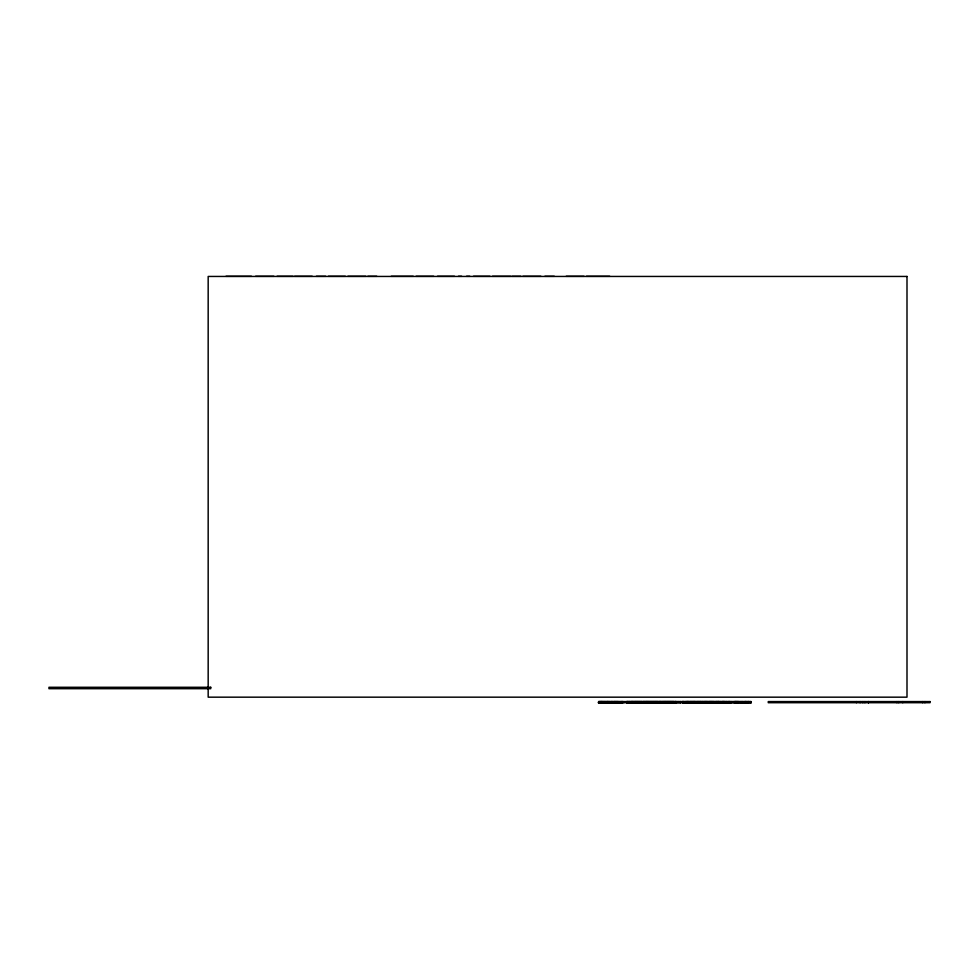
<?xml version="1.0" encoding="UTF-8"?>
<svg xmlns="http://www.w3.org/2000/svg" width="979" height="979" viewBox="0 0 979 979"><rect width="100%" height="100%" fill="white"/><g stroke="black" fill="none" stroke-linecap="round" stroke-linejoin="round"><path stroke-width="1.47" d="M225.99 276.298L251.456 276.298M255.605 276.298L273.924 276.298M277.033 276.298L293.1 276.298M294.544 276.298L312.24 276.298M316.327 276.298L325.75 276.298M328.308 276.298L345.367 276.298M347.851 276.298L365.901 276.298M367.798 276.298L376.805 276.298M391.221 276.298L413.285 276.298M416.014 276.298L433.709 276.298M437.454 276.298L454.513 276.298M458.392 276.298L461.647 276.298M466.542 276.298L469.847 276.298M473.444 276.298L490.026 276.298M492.388 276.298L510.708 276.298M511.919 276.298L520.926 276.298M522.859 276.298L540.91 276.298M544.875 276.298L554.298 276.298M566.18 276.298L584.084 276.298M586.384 276.298L609.721 276.298M751.089 701.576L598.573 701.576L598.585 702.702M598.242 702.702L751.346 702.702M924.984 701.576L924.922 702.702M922.646 701.576L922.646 702.702M902.76 701.576L902.76 702.702M898.759 701.576L898.759 702.702M896.935 701.576L896.935 702.702M868.434 701.576L868.508 702.702M868.312 701.576L868.361 702.702M864.922 701.576L864.91 702.702M862.842 701.576L862.842 702.702M860.174 701.576L860.1 702.702M856.392 701.576L856.392 702.702M751.028 702.702L750.917 701.576L750.869 702.702M750.489 701.576L750.489 702.702M749.828 701.576L749.828 702.702M749.119 701.576L749.119 702.702M748.69 701.576L748.751 702.702M748.543 702.702L748.543 701.576L748.262 702.702M748.152 701.576L748.152 702.702M747.821 701.576L747.809 702.702M747.185 701.576L747.087 702.702M747.001 702.702L746.83 701.576L746.72 702.702M745.802 701.576L745.802 702.702M745.717 701.576L745.717 702.702M745.386 701.576L745.386 702.702M745.056 701.576L745.056 702.702M744.958 701.576L744.958 702.702M743.71 701.576L743.587 702.702M742.988 701.576L742.988 702.702M742.571 701.576L742.571 702.702M742.033 701.576L742.033 702.702M741.825 701.576L741.874 702.702M741.311 701.576L741.262 702.702M740.662 701.576L740.65 702.702M740.467 701.576L740.467 702.702M739.634 701.576L739.634 702.702M739.133 701.576L739.133 702.702M738.619 701.576L738.619 702.702M738.325 701.576L738.325 702.702M738.105 701.576L738.105 702.702M737.897 701.576L737.897 702.702M737.591 701.576L737.591 702.702M737.358 701.576L737.358 702.702M737.052 701.576L737.052 702.702M736.844 701.576L736.844 702.702M736.746 701.576L736.746 702.702M736.465 701.576L736.6 702.702M736.147 701.576L736.147 702.702M735.914 701.576L735.914 702.702M735.718 701.576L735.718 702.702M735.4 701.576L735.535 702.702M735.29 701.576L735.29 702.702M735.168 701.576L735.021 702.702M734.862 701.576L734.862 702.702M734.47 701.576L734.47 702.702M734.189 701.576L734.189 702.702M733.357 701.576L733.357 702.702M732.231 701.576L732.194 702.702M731.374 701.576L731.399 702.702M730.872 701.576L730.872 702.702M730.542 701.576L730.542 702.702M729.759 701.576L729.759 702.702M729.502 701.576L729.502 702.702M729.428 701.576L729.331 702.702M729.184 701.576L729.184 702.702M728.865 701.576L728.865 702.702M728.523 701.576L728.523 702.702M728.303 701.576L728.303 702.702M728.046 701.576L727.997 702.702M727.25 701.576L727.25 702.702M727.042 701.576L727.042 702.702M726.467 701.576L726.467 702.702M726.32 701.576L726.32 702.702M726.21 701.576L726.21 702.702M725.5 701.576L725.415 702.702M725.39 701.576L725.255 702.702M724.803 701.576L724.864 702.702M724.607 701.576L724.766 702.702M724.436 701.576L724.558 702.702M724.117 701.576L724.142 702.702M723.885 701.576L723.787 702.702M723.714 701.576L723.652 702.702M723.493 701.576L723.395 702.702L723.359 701.576M723.053 701.576L722.967 702.702M722.857 701.576L722.845 702.702M722.637 701.576L722.637 702.702M722.429 701.576L722.429 702.702M722.318 701.576L722.318 702.702M721.254 701.576L721.254 702.702M720.997 701.576L720.923 702.702M720.458 701.576L720.458 702.702M720.238 701.576L720.238 702.702M719.932 701.576L719.932 702.702M719.602 701.576L719.602 702.702M719.308 701.576L719.308 702.702M718.965 701.576L718.965 702.702M718.672 701.576L718.672 702.702M718.476 701.576L718.5 702.702M718.402 701.576L718.268 702.702M718.194 701.576L718.109 702.702L718.011 701.576M717.791 701.576L717.791 702.702M717.558 701.576L717.558 702.702M717.387 702.702L717.313 701.576L717.228 702.702M716.983 701.576L716.946 702.702M716.738 701.576L716.738 702.702M716.493 701.576L716.567 702.702M716.285 701.576L716.298 702.702M716.212 701.576L716.114 702.702M715.808 701.576L715.808 702.702M715.416 701.576L715.416 702.702M715.355 701.576L715.319 702.702M714.535 701.576L714.413 702.702M714.315 701.576L714.193 702.702L714.046 701.576M713.752 701.576L713.752 702.702M713.52 701.576L713.52 702.702M713.287 701.576L713.214 702.702M712.993 701.576L713.006 702.702L712.883 701.576M712.688 701.576L712.602 702.702M712.394 701.576L712.418 702.702M712.198 701.576L712.21 702.702M711.929 701.576L711.929 702.702M711.672 701.576L711.672 702.702M711.415 701.576L711.354 702.702L711.292 701.576M711.072 701.576L711.023 702.702M710.889 701.576L710.864 702.702M710.644 701.576L710.583 702.702M710.448 701.576L710.375 702.702M710.118 701.576L710.313 702.702M709.959 701.576L710.105 702.702M709.714 701.576L709.812 702.702M709.518 701.576L709.616 702.702M709.334 701.576L709.383 702.702M709.126 701.576L709.139 702.702M708.869 701.576L708.82 702.702M708.502 701.576L708.637 702.702M708.221 701.576L708.258 702.702M707.854 701.576L707.793 702.702M707.646 701.576L707.523 702.702L707.279 701.576M707.193 701.576L707.193 702.702M706.752 701.576L706.74 702.702M706.569 701.576L706.495 702.702M706.434 701.576L706.263 702.702M706.055 701.576L706.165 702.702M705.981 701.576L705.981 702.702M705.749 701.576L705.749 702.702M705.565 701.576L705.602 702.702M705.21 701.576L705.382 702.702M705.076 701.576L705.064 702.702M704.892 701.576L704.807 702.702M704.709 701.576L704.696 702.702M704.085 701.576L704.109 702.702M703.754 701.576L703.779 702.702M703.387 701.576L703.546 702.702M703.167 701.576L703.167 702.702M702.824 701.576L702.898 702.702M702.751 701.576L702.751 702.702M702.518 701.576L702.518 702.702M702.31 701.576L702.31 702.702M701.821 701.576L701.821 702.702M701.735 701.576L701.735 702.702M701.148 701.576L701.148 702.702M701.086 701.576L701.062 702.702M700.878 701.576L700.878 702.702M700.683 701.576L700.634 702.702M700.499 701.576L700.499 702.702M700.132 701.576L700.144 702.702M699.961 701.576L699.961 702.702M699.765 701.576L699.85 702.702M699.532 701.576L699.532 702.702M699.336 701.576L699.349 702.702M698.81 701.576L698.761 702.702M698.651 701.576L698.651 702.702M698.382 701.576L698.468 702.702M698.186 701.576L698.186 702.702M698.039 701.576L698.039 702.702M697.611 701.576L697.586 702.702M697.366 701.576L697.391 702.702M697.158 701.576L697.158 702.702M696.913 701.576L696.852 702.702M696.84 701.576L696.84 702.702M695.579 701.576L695.616 702.702M695.323 701.576L695.323 702.702M695.066 701.576L695.066 702.702M694.845 701.576L694.845 702.702M694.637 701.576L694.613 702.702M694.503 701.576L694.539 702.702M694.209 701.576L694.258 702.702M694.172 702.702L694.074 701.576L693.989 702.702M693.707 701.576L693.707 702.702M693.573 701.576L693.573 702.702M693.279 701.576L693.279 702.702M693.059 701.576L693.059 702.702M692.924 701.576L692.924 702.702M692.691 701.576L692.642 702.702M692.459 701.576L692.459 702.702M692.006 701.576L692.006 702.702M691.896 701.576L691.896 702.702M691.725 701.576L691.725 702.702M691.48 701.576L691.48 702.702M691.186 701.576L691.174 702.702M690.599 701.576L690.574 702.702L690.354 701.576M690.183 701.576L690.195 702.702M689.962 701.576L690.024 702.702M689.73 701.576L689.718 702.702M689.179 701.576L689.155 702.702M689.02 701.576L688.947 702.702M688.886 701.576L688.702 702.702M688.531 701.576L688.531 702.702M688.261 701.576L688.261 702.702M687.919 701.576L687.968 702.702M687.784 701.576L687.784 702.702M687.662 701.576L687.662 702.702M687.344 701.576L687.331 702.702M687.074 701.576L687.172 702.702M687.05 701.576L687.001 702.702M686.793 701.576L686.842 702.702M686.303 701.576L686.267 702.702M686.206 701.576L686.132 702.702M685.985 701.576L685.936 702.702M685.435 701.576L685.459 702.702M685.006 701.576L685.006 702.702M684.713 701.576L684.713 702.702M683.905 702.702L683.844 701.576L683.697 702.702M683.403 701.576L683.403 702.702M683.207 701.576L683.342 702.702M683.061 701.576L683.061 702.702M682.877 701.576L682.877 702.702M682.669 702.702L682.583 701.576L682.485 702.702M682.375 701.576L682.375 702.702M680.564 701.576L680.564 702.702M680.197 701.576L680.197 702.702M679.353 701.576L679.353 702.702M678.202 701.576L678.153 702.702L678.055 701.576M677.762 701.576L677.762 702.702M676.354 701.576L676.354 702.702M676.085 701.576L676.085 702.702M675.999 701.576L675.926 702.702M675.779 701.576L675.779 702.702M675.522 701.576L675.522 702.702M675.314 701.576L675.314 702.702M675.143 701.576L675.045 702.702M674.886 701.576L674.886 702.702M674.47 701.576L674.507 702.702M673.956 701.576L673.956 702.702M673.687 701.576L673.687 702.702M673.601 701.576L673.528 702.702M673.332 701.576L673.283 702.702M673.099 701.576L672.989 702.702M672.94 701.576L672.965 702.702M672.769 701.576L672.659 702.702L672.573 701.576M672.316 701.576L672.316 702.702M672.096 701.576L672.096 702.702M671.924 701.576L671.79 702.702M671.716 701.576L671.68 702.702M671.472 701.576L671.447 702.702L671.178 701.576M671.019 701.576L670.994 702.702M670.896 701.576L670.835 702.702M670.554 701.576L670.652 702.702M670.493 701.576L670.407 702.702M670.236 701.576L670.15 702.702M669.991 701.576L670.064 702.702M669.844 701.576L669.917 702.702M669.612 701.576L669.673 702.702M669.318 701.576L669.403 702.702M669.208 701.576L669.293 702.702M669.098 701.576L668.987 702.702M668.853 701.576L668.828 702.702M668.559 701.576L668.645 702.702M668.376 701.576L668.302 702.702M668.204 701.576L668.094 702.702M668.008 701.576L668.094 702.702M667.727 701.576L667.715 702.702M667.556 701.576L667.605 702.702M667.445 701.576L667.409 702.702M667.213 701.576L667.091 702.702L666.919 701.576M666.797 701.576L666.797 702.702M666.626 701.576L666.479 702.702M666.393 701.576L666.381 702.702M666.161 701.576L666.246 702.702M665.977 701.576L665.879 702.702M665.708 701.576L665.659 702.702M665.561 701.576L665.5 702.702M665.365 701.576L665.267 702.702M665.133 701.576L665.182 702.702M664.974 701.576L664.839 702.702L664.79 701.576M664.447 701.576L664.606 702.702M664.3 701.576L664.264 702.702L664.19 701.576M663.946 701.576L663.872 702.702M663.701 701.576L663.652 702.702L663.432 701.576M663.199 701.576L663.272 702.702M663.003 701.576L663.028 702.702L662.869 701.576M662.722 701.576L662.722 702.702M662.563 702.702L662.404 701.576L662.367 702.702M662.037 701.576L662.159 702.702M661.926 701.576L661.963 702.702M661.682 702.702L661.584 701.576L661.535 702.702M661.266 701.576L661.204 702.702L661.106 701.576M660.911 701.576L660.764 702.702M660.641 701.576L660.641 702.702M660.409 701.576L660.433 702.702M660.262 701.576L660.274 702.702M660.017 701.576L660.103 702.702M659.932 701.576L659.846 702.702M659.577 701.576L659.552 702.702M659.491 701.576L659.43 702.702M659.197 701.576L659.197 702.702M659.014 701.576L659.014 702.702M658.806 701.576L658.83 702.702M658.28 702.702L658.121 701.576L657.9 702.702M657.717 701.576L657.729 702.702M657.496 701.576L657.509 702.702M657.35 701.576L657.35 702.702M657.203 701.576L657.178 702.702M656.933 701.576L656.885 702.702L656.872 701.576M656.481 701.576L656.664 702.702M656.334 701.576L656.456 702.702M656.15 701.576L656.15 702.702M655.906 701.576L655.991 702.702M655.82 701.576L655.783 702.702M655.514 701.576L655.624 702.702M655.392 701.576L655.257 702.702M655.122 701.576L655.122 702.702M655.012 701.576L654.963 702.702M654.706 701.576L654.792 702.702M654.584 701.576L654.547 702.702M654.315 701.576L654.364 702.702M654.021 701.576L654.119 702.702M653.886 701.576L653.862 702.702M653.629 701.576L653.654 702.702L653.47 701.576M653.311 701.576L653.287 702.702M653.042 702.702L653.066 701.576L652.907 702.702M652.773 701.576L652.65 702.702M652.552 701.576L652.43 702.702L652.32 701.576M652.1 701.576L652.185 702.702M651.953 701.576L651.879 702.702M651.708 701.576L651.72 702.702M651.39 701.576L651.451 702.702M651.182 701.576L651.292 702.702M650.986 701.576L651.145 702.702M650.913 701.576L650.864 702.702M650.582 701.576L650.594 702.702M650.411 701.576L650.362 702.702M650.215 701.576L650.35 702.702M650.068 702.702L649.958 701.576L649.823 702.702M649.566 701.576L649.628 702.702M649.42 701.576L649.42 702.702L649.163 701.576M649.028 701.576L648.93 702.702M648.918 701.576L648.783 702.702M648.71 701.576L648.624 702.702M648.318 701.576L648.416 702.702M648.184 701.576L648.147 702.702M648 701.576L647.927 702.702M647.841 701.576L647.829 702.702M647.657 701.576L647.596 702.702M647.352 701.576L647.425 702.702M647.119 701.576L647.229 702.702M646.948 701.576L646.96 702.702L646.789 701.576M646.642 701.576L646.544 702.702M646.47 701.576L646.373 702.702M646.262 701.576L646.238 702.702M645.981 701.576L646.005 702.702M645.822 701.576L645.797 702.702M645.577 701.576L645.565 702.702M645.418 701.576L645.418 702.702M645.247 702.702L645.124 701.576L644.99 702.702M644.696 701.576L644.684 702.702M644.537 701.576L644.439 702.702M644.292 701.576L644.231 702.702M644.182 701.576L644.145 702.702M643.986 701.576L643.876 702.702M643.754 701.576L643.766 702.702M643.497 701.576L643.546 702.702M643.24 701.576L643.325 702.702M643.068 701.576L643.154 702.702M642.824 701.576L642.824 702.702M642.603 702.702L642.64 701.576L642.505 702.702M642.248 702.702L641.918 701.576M641.6 701.576L641.637 702.702M641.416 701.576L641.563 702.702M641.318 701.576L641.282 702.702M641.061 701.576L641.086 702.702M640.939 701.576L640.768 702.702M640.731 701.576L640.658 702.702M640.388 702.702L640.401 701.576L640.229 702.702M639.985 701.576L640.021 702.702M639.923 701.576L639.923 702.702M639.581 701.576L639.74 702.702M639.397 701.576L639.434 702.702M639.238 701.576L639.201 702.702M639.103 701.576L639.054 702.702M638.797 701.576L638.822 702.702M638.614 701.576L638.663 702.702M638.32 701.576L638.32 702.702L638.137 701.576M637.965 701.576L637.941 702.702M637.77 701.576L637.733 702.702L637.598 701.576M637.378 701.576L637.39 702.702M637.268 701.576L637.158 702.702M637.048 701.576L636.888 702.702M636.717 701.576L636.839 702.702M636.57 701.576L636.534 702.702M636.289 701.576L636.326 702.702M636.093 701.576L636.215 702.702M635.934 701.576L635.958 702.702M635.738 701.576L635.665 702.702M635.64 701.576L635.579 702.702M635.395 701.576L635.298 702.702M635.261 701.576L635.053 702.702M634.967 701.576L634.881 702.702L634.698 701.576M634.527 701.576L634.478 702.702M634.404 701.576L634.416 702.702M634.172 702.702L634.062 701.576L633.951 702.702M633.719 701.576L633.792 702.702M633.609 701.576L633.462 702.702M633.242 701.576L633.34 702.702M633.083 701.576L633.205 702.702M632.826 701.576L632.923 702.702M632.667 701.576L632.679 702.702M632.532 701.576L632.458 702.702M632.324 701.576L632.397 702.702M632.165 701.576L632.03 702.702M631.981 701.576L631.859 702.702M631.663 701.576L631.663 702.702M631.418 701.576L631.528 702.702M631.198 701.576L631.198 702.702M631.063 701.576L631.051 702.702M630.917 701.576L630.917 702.702M630.696 701.576L630.696 702.702M630.146 701.576L630.146 702.702M629.938 701.576L629.84 702.702M629.656 701.576L629.656 702.702M629.424 701.576L629.424 702.702M629.338 701.576L629.154 702.702M628.775 701.576L628.873 702.702M628.518 701.576L628.494 702.702M628.175 701.576L628.151 702.702L628.102 701.576M627.894 701.576L627.906 702.702M627.527 701.576L627.612 702.702M627.319 701.576L627.319 702.702M627.16 701.576L627.16 702.702M626.952 701.576L627.074 702.702M626.793 702.702L626.719 701.576L626.536 702.702M623.721 701.576L623.721 702.702M622.558 701.576L622.558 702.702M622.326 701.576L622.363 702.702M622.081 701.576L622.081 702.702M621.995 701.576L621.995 702.702M621.714 701.576L621.714 702.702M621.175 701.576L621.175 702.702M620.833 701.576L620.833 702.702M620.698 701.576L620.698 702.702M619.548 701.576L619.548 702.702M619.291 701.576L619.291 702.702M618.398 701.576L618.398 702.702M618.202 701.576L618.202 702.702M617.945 701.576L618.055 702.702M617.725 701.576L617.725 702.702M617.541 701.576L617.553 702.702M617.308 701.576L617.308 702.702M616.843 701.576L616.782 702.702M616.44 701.576L616.403 702.702M616.28 701.576L616.121 702.702M616.048 701.576L616.048 702.702M615.864 701.576L615.864 702.702M615.644 701.576L615.644 702.702M615.424 701.576L615.424 702.702M614.947 701.576L614.922 702.702M614.714 701.576L614.714 702.702M614.543 701.576L614.628 702.702M614.384 701.576L614.371 702.702M614.029 701.576L613.955 702.702M613.649 701.576L613.662 702.702M613.184 701.576L613.062 702.702M612.781 701.576L612.781 702.702M612.377 701.576L612.23 702.702L612.181 701.576M611.887 701.576L611.838 702.702M611.777 702.702L611.606 701.576L611.557 702.702M611.312 701.576L611.312 702.702M611.031 701.576L611.177 702.702M610.48 701.576L610.48 702.702M610.027 701.576L610.027 702.702M609.77 701.576L609.819 702.702M609.122 701.576L609.122 702.702M608.865 701.576L608.865 702.702M608.608 701.576L608.608 702.702M608.51 701.576L608.51 702.702M607.959 701.576L607.959 702.702L607.751 701.576M607.665 701.576L607.665 702.702M607.421 701.576L607.506 702.702M607.261 701.576L607.188 702.702M606.919 701.576L606.919 702.702M606.65 701.576L606.65 702.702M606.49 701.576L606.307 702.702M606.025 701.576L605.952 702.702M605.573 701.576L605.573 702.702M605.45 701.576L605.45 702.702M605.181 701.576L605.181 702.702M604.692 701.576L604.692 702.702L604.557 701.576M604.361 701.576L604.324 702.702M604.043 701.576L604.043 702.702M603.48 701.576L603.48 702.702M603.37 701.576L603.37 702.702M603.199 701.576L603.199 702.702M602.917 701.576L602.917 702.702M602.183 701.576L602.195 702.702M601.852 701.576L601.975 702.702M601.644 701.576L601.718 702.702M601.424 701.576L601.424 702.702M601.351 701.576L601.351 702.702M600.996 701.576L601.179 702.702M600.873 701.576L600.984 702.702M600.653 701.576L600.58 702.702L600.568 701.576M600.225 701.576L600.225 702.702M599.968 701.576L599.968 702.702M599.405 701.576L599.405 702.702M599.221 701.576L599.221 702.702M599.087 701.576L599.087 702.702M598.818 701.576L598.818 702.702M906.995 276.445L208.172 276.445L208.172 697.17L906.995 697.17L906.995 276.445M210.742 687.282L48.95 687.282L48.95 688.69L210.742 688.69L210.742 687.282M930.05 701.576L768.258 701.576L768.258 702.702L930.05 702.702L930.05 701.576M746.243 702.702L746.243 701.576L746.133 702.702M744.383 702.702L744.383 701.576L744.309 702.702M721.743 702.702L721.743 701.576L721.682 702.702M704.464 702.702L704.427 701.576L704.354 702.702M696.51 702.702L696.51 701.576L696.412 702.702M695.91 702.702L695.91 701.576L695.812 702.702M691.015 702.702L690.966 701.576L690.905 702.702M658.512 702.702L658.573 701.576L658.475 702.702M609.648 702.702L609.648 701.576L609.562 702.702M602.415 702.702L602.415 701.576L602.415 702.702"/></g></svg>
